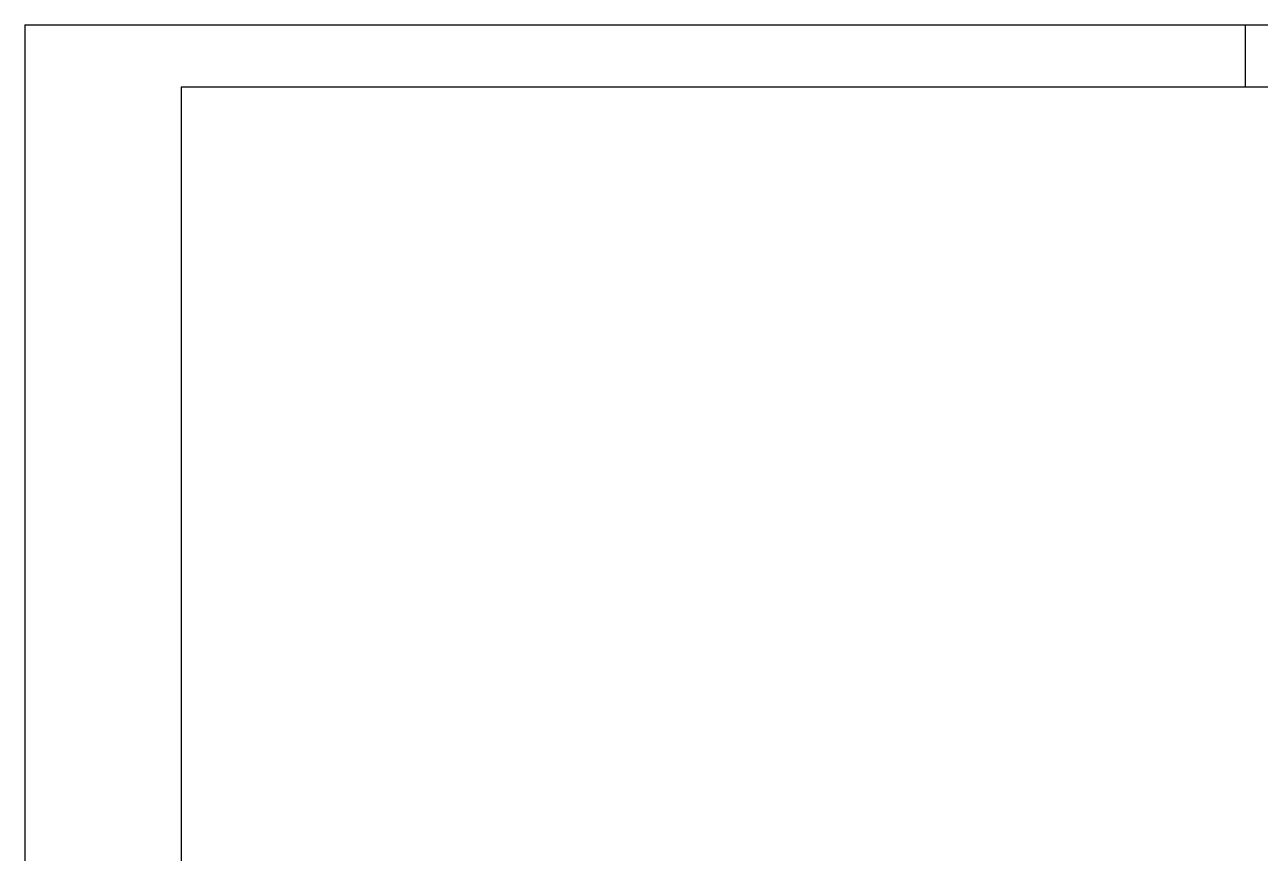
# Model space of a CAD drawing. Header units: millimetres. Extents: x -2485 to 3289, y -257 to 1952.
# Drawn here: x -1.82 to 2.127, y 39.099 to 41.746 of the extents above; entities that cross this region are included whole.
import ezdxf

# ---------------------------------------------------------------- set-up
doc = ezdxf.new("R2010")
doc.units = ezdxf.units.MM
doc.header["$LTSCALE"] = 0.3

msp = doc.modelspace()

# ---------------------------------------------------------------- linework, layer by layer
at = {"color": 4, "linetype": 'Continuous'}
for q in [(14.799822, 41.746047), (-1.820178, 30.066047)]:
    msp.add_line((-1.820178, 41.746047), q, dxfattribs=at)
at = {"color": 5, "linetype": 'Continuous'}
msp.add_line((2.079822, 41.546047), (2.079822, 41.746047), dxfattribs=at)
at = {"color": 12, "linetype": 'Continuous'}
for p, q in [((14.599822, 41.546047), (-1.320178, 41.546047)), ((-1.320178, 41.546047), (-1.320178, 30.266047))]:
    msp.add_line(p, q, dxfattribs=at)

doc.saveas('drawing.dxf')
